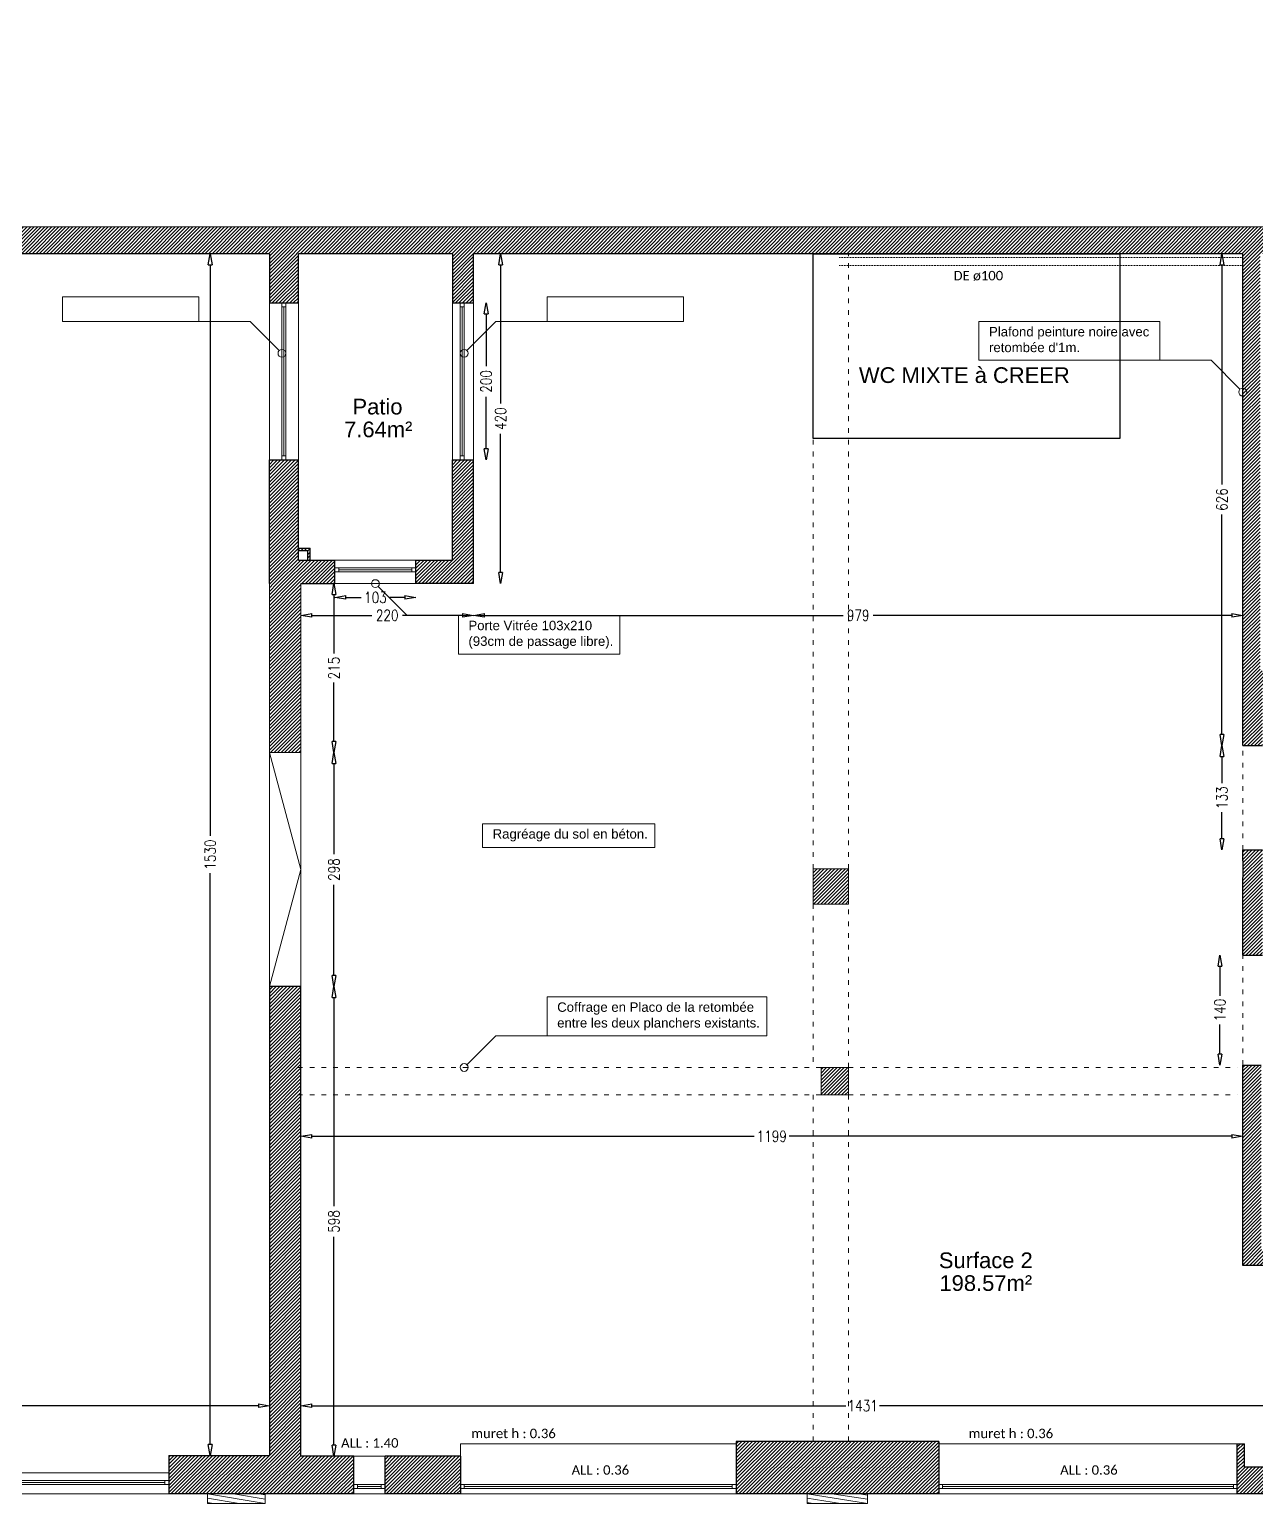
# Model space of a CAD drawing. Header units: millimetres. Extents: x -14819 to 43195, y -10328 to 20814.
# Drawn here: x 7141 to 8702, y 582 to 2459 of the extents above; entities that cross this region are included whole.
import ezdxf
from ezdxf.enums import TextEntityAlignment as Align

# ---------------------------------------------------------------- set-up
doc = ezdxf.new("R2010")
doc.units = ezdxf.units.MM
doc.header["$PDMODE"] = 3
for name, pattern in [('ACAD_ISO03W100', [30, 12, -18]), ('Chemin', [0.5, 0.3, -0.2]), ('Cotation', [0.2, 0.1, -0.1])]:
    doc.linetypes.add(name, pattern=pattern)
for name, color, linetype, lineweight in [('00 - Mise en Sécurité', 30, 'Continuous', 13), ('04 - Vu', 34, 'Continuous', 18), ('05 - Menuiserie', 150, 'Continuous', 5), ('41 - Côtes Intérieures', 71, 'Continuous', 9), ('59 - TxT', 120, 'Continuous', 0), ('_Texte', 7, 'Continuous', 15), ('MA_assainissement', 30, 'Continuous', 13), ('Menuiserie_cps', 7, 'Continuous', 15), ('Mur_coupe', 7, 'Continuous', 25), ('Mur_projeté', 8, 'ACAD_ISO03W100', 18), ('Mur_vu', 8, 'Continuous', 18)]:
    doc.layers.add(name, color=color, linetype=linetype, lineweight=lineweight)
doc.layers.add('10 - Hachures', color=7, linetype='Continuous', lineweight=18, true_color=0x646464)
doc.layers.add('_mur_fantome', color=2, linetype='Continuous', lineweight=0, plot=False)
doc.styles.add('CR_Cot', font='simplex.shx', dxfattribs={"width": 0.8})
doc.styles.add('Legend', font='calibri.ttf')
doc.styles.get("Standard").update_dxf_attribs({"font": 'arial.ttf'})
doc.dimstyles.get("Standard").update_dxf_attribs({"dimtxt": 14, "dimasz": 14, "dimexe": 0.18, "dimexo": 0.0625, "dimgap": 5, "dimtad": 0, "dimtoh": 1, "dimdec": 0, "dimzin": 0, "dimdsep": 46, "dimtxsty": 'CR_Cot', "dimblk": 'CLOSEDBLANK', "dimcen": 0, "dimse1": 1, "dimse2": 1, "dimadec": 0, "dimazin": 0, "dimtfac": 1, "dimtdec": 0, "dimtofl": 0, "dimtmove": 0, "dimatfit": 3, "dimfxl": 1, "dimtolj": 1, "dimtzin": 0, "dimarcsym": 0})

# ---------------------------------------------------------------- blocks, each defined once
blk = doc.blocks.new('Fenetre_351')
blk.add_lwpolyline([(0.05, 0.05), (0.05, 0), (0, 0), (0, 0.05), (3.51, 0.05), (3.51, 0), (3.46, 0), (3.46, 0.05), (3.46, 0.025), (0.05, 0.025), (0.05, 0), (3.46, 0)])
blk = doc.blocks.new('Fenetre_40')
blk.add_lwpolyline([(0.05, 0.05), (0.05, 0), (0, 0), (0, 0.05), (0.4, 0.05), (0.4, 0), (0.35, 0), (0.35, 0.05), (0.35, 0.025), (0.05, 0.025), (0.05, 0), (0.35, 0)])
blk = doc.blocks.new('_ClosedBlank')
at = {"color": 0, "linetype": 'ByBlock', "lineweight": -2}
for p, q in [((-1, 0.17), (0, 0)), ((-1, 0.17), (-1, -0.17)), ((0, 0), (-1, -0.17))]:
    blk.add_line(p, q, dxfattribs=at)
blk = doc.blocks.new('*D579')
at = {"layer": '41 - Côtes Intérieures', "color": 0, "lineweight": -2, "transparency": 16777216}
for p, q in [((8658.9, 1533.5), (8658.9, 1499.4)), ((8658.9, 1428.5), (8658.9, 1462.7))]:
    blk.add_line(p, q, dxfattribs=at)
at = {"layer": 'Defpoints', "color": 0, "transparency": 16777216}
for p in [(8658.9, 1547.5), (8697.9, 1547.5), (8697.9, 1414.5)]:
    blk.add_point(p, dxfattribs=at)
at = {"layer": '41 - Côtes Intérieures', "color": 0, "lineweight": -2, "transparency": 16777216, "xscale": 14, "yscale": 14, "zscale": 14}
for p, rotation in [((8658.9, 1547.5), 90), ((8658.9, 1414.5), 270)]:
    blk.add_blockref('_ClosedBlank', p, dxfattribs=dict(at, rotation=rotation))
at = {"layer": '41 - Côtes Intérieures', "color": 0, "transparency": 16777216, "insert": (8658.9, 1481), "char_height": 14, "attachment_point": 5, "rotation": 90, "style": 'CR_Cot'}
blk.add_mtext('\\A1;133', dxfattribs=at)
blk = doc.blocks.new('*D578')
at = {"layer": '41 - Côtes Intérieures', "color": 0, "lineweight": -2, "transparency": 16777216}
for p, q in [((8656.4, 1266.5), (8656.4, 1228.9)), ((8656.4, 1154.6), (8656.4, 1192.2))]:
    blk.add_line(p, q, dxfattribs=at)
at = {"layer": 'Defpoints', "color": 0, "transparency": 16777216}
for p in [(8656.4, 1280.5), (8685.4, 1280.5), (8685.4, 1140.6, 27069.8)]:
    blk.add_point(p, dxfattribs=at)
at = {"layer": '41 - Côtes Intérieures', "color": 0, "lineweight": -2, "transparency": 16777216, "xscale": 14, "yscale": 14, "zscale": 14}
for p, rotation in [((8656.4, 1280.5), 90), ((8656.4, 1140.6), 270)]:
    blk.add_blockref('_ClosedBlank', p, dxfattribs=dict(at, rotation=rotation))
at = {"layer": '41 - Côtes Intérieures', "color": 0, "transparency": 16777216, "insert": (8656.4, 1210.6), "char_height": 14, "attachment_point": 5, "rotation": 90, "style": 'CR_Cot'}
blk.add_mtext('\\A1;140', dxfattribs=at)
blk = doc.blocks.new('Hv8')
for p, q in [((-0.5, 0.398), (-0.398, 0.5)), ((-0.5, -0.051), (0.051, 0.5)), ((-0.5, -0.5), (0.5, 0.5)), ((-0.051, -0.5), (0.5, 0.051)), ((0.398, -0.5), (0.5, -0.398))]:
    blk.add_line(p, q)
blk.add_lwpolyline([(-0.5, -0.5), (0.5, -0.5), (0.5, 0.5), (-0.5, 0.5)], close=True)
blk = doc.blocks.new('*D737')
at = {"layer": '41 - Côtes Intérieures', "color": 0, "lineweight": -2, "transparency": 16777216}
for p, q in [((7500.1, 1713.1), (7576.7, 1713.1)), ((7692.1, 1713.1), (7615.5, 1713.1))]:
    blk.add_line(p, q, dxfattribs=at)
at = {"layer": 'Defpoints', "color": 0, "transparency": 16777216}
for p in [(7486.1, 1754.7), (7706.1, 1754.7), (7706.1, 1713.1)]:
    blk.add_point(p, dxfattribs=at)
at = {"layer": '41 - Côtes Intérieures', "color": 0, "lineweight": -2, "transparency": 16777216, "xscale": 14, "yscale": 14, "zscale": 14, "rotation": 180}
blk.add_blockref('_ClosedBlank', (7486.1, 1713.1), dxfattribs=at)
at = {"layer": '41 - Côtes Intérieures', "color": 0, "lineweight": -2, "transparency": 16777216, "xscale": 14, "yscale": 14, "zscale": 14}
blk.add_blockref('_ClosedBlank', (7706.1, 1713.1), dxfattribs=at)
at = {"layer": '41 - Côtes Intérieures', "color": 0, "transparency": 16777216, "insert": (7596.1, 1713.1), "char_height": 14, "attachment_point": 5, "style": 'CR_Cot'}
blk.add_mtext('\\A1;220', dxfattribs=at)
blk = doc.blocks.new('*D738')
at = {"layer": '41 - Côtes Intérieures', "color": 0, "lineweight": -2, "transparency": 16777216}
for p, q in [((7740.5, 2159.5), (7740.5, 1982.9)), ((7740.5, 1767.5), (7740.5, 1944.1))]:
    blk.add_line(p, q, dxfattribs=at)
at = {"layer": 'Defpoints', "color": 0, "transparency": 16777216}
for p in [(7706.1, 2173.5), (7740.5, 2173.5), (7685.4, 1753.5)]:
    blk.add_point(p, dxfattribs=at)
at = {"layer": '41 - Côtes Intérieures', "color": 0, "lineweight": -2, "transparency": 16777216, "xscale": 14, "yscale": 14, "zscale": 14}
for p, rotation in [((7740.5, 2173.5), 90), ((7740.5, 1753.5), 270)]:
    blk.add_blockref('_ClosedBlank', p, dxfattribs=dict(at, rotation=rotation))
at = {"layer": '41 - Côtes Intérieures', "color": 0, "transparency": 16777216, "insert": (7740.5, 1963.5), "char_height": 14, "attachment_point": 5, "rotation": 90, "style": 'CR_Cot'}
blk.add_mtext('\\A1;420', dxfattribs=at)
blk = doc.blocks.new('*D739')
at = {"layer": '41 - Côtes Intérieures', "color": 0, "lineweight": -2, "transparency": 16777216}
for p, q in [((7720.1, 1713.1), (8176.6, 1713.1)), ((8671.4, 1713.1), (8214.9, 1713.1))]:
    blk.add_line(p, q, dxfattribs=at)
at = {"layer": 'Defpoints', "color": 0, "transparency": 16777216}
for p in [(7706.1, 1911.2), (8685.4, 1912.2, 27069.8), (8685.4, 1713.1)]:
    blk.add_point(p, dxfattribs=at)
at = {"layer": '41 - Côtes Intérieures', "color": 0, "lineweight": -2, "transparency": 16777216, "xscale": 14, "yscale": 14, "zscale": 14, "rotation": 180}
blk.add_blockref('_ClosedBlank', (7706.1, 1713.1), dxfattribs=at)
at = {"layer": '41 - Côtes Intérieures', "color": 0, "lineweight": -2, "transparency": 16777216, "xscale": 14, "yscale": 14, "zscale": 14}
blk.add_blockref('_ClosedBlank', (8685.4, 1713.1), dxfattribs=at)
at = {"layer": '41 - Côtes Intérieures', "color": 0, "transparency": 16777216, "insert": (8195.8, 1713.1), "char_height": 14, "attachment_point": 5, "style": 'CR_Cot'}
blk.add_mtext('\\A1;979', dxfattribs=at)
blk = doc.blocks.new('*D740')
at = {"layer": '41 - Côtes Intérieures', "color": 0, "lineweight": -2, "transparency": 16777216}
for p, q in [((8658.9, 2159.5), (8658.9, 1879.7)), ((8658.9, 1561.5), (8658.9, 1841.4))]:
    blk.add_line(p, q, dxfattribs=at)
at = {"layer": 'Defpoints', "color": 0, "transparency": 16777216}
for p in [(8685.4, 2173.5, 27069.8), (8658.9, 1547.5), (8685.4, 1547.5)]:
    blk.add_point(p, dxfattribs=at)
at = {"layer": '41 - Côtes Intérieures', "color": 0, "lineweight": -2, "transparency": 16777216, "xscale": 14, "yscale": 14, "zscale": 14}
for p, rotation in [((8658.9, 2173.5), 90), ((8658.9, 1547.5), 270)]:
    blk.add_blockref('_ClosedBlank', p, dxfattribs=dict(at, rotation=rotation))
at = {"layer": '41 - Côtes Intérieures', "color": 0, "transparency": 16777216, "insert": (8658.9, 1860.5), "char_height": 14, "attachment_point": 5, "rotation": 90, "style": 'CR_Cot'}
blk.add_mtext('\\A1;626', dxfattribs=at)
blk = doc.blocks.new('*D741')
at = {"layer": '41 - Côtes Intérieures', "color": 0, "lineweight": -2, "transparency": 16777216}
for p, q in [((7500.1, 1049.9), (8063.4, 1049.9)), ((8671.4, 1049.9), (8108.1, 1049.9))]:
    blk.add_line(p, q, dxfattribs=at)
at = {"layer": 'Defpoints', "color": 0, "transparency": 16777216}
for p in [(7486.1, 1102.5), (8685.4, 1102.5, 27069.8), (7486.1, 1049.9)]:
    blk.add_point(p, dxfattribs=at)
at = {"layer": '41 - Côtes Intérieures', "color": 0, "lineweight": -2, "transparency": 16777216, "xscale": 14, "yscale": 14, "zscale": 14, "rotation": 180}
blk.add_blockref('_ClosedBlank', (7486.1, 1049.9), dxfattribs=at)
at = {"layer": '41 - Côtes Intérieures', "color": 0, "lineweight": -2, "transparency": 16777216, "xscale": 14, "yscale": 14, "zscale": 14}
blk.add_blockref('_ClosedBlank', (8685.4, 1049.9), dxfattribs=at)
at = {"layer": '41 - Côtes Intérieures', "color": 0, "transparency": 16777216, "insert": (8085.8, 1049.9), "char_height": 14, "attachment_point": 5, "style": 'CR_Cot'}
blk.add_mtext('\\A1;1199', dxfattribs=at)
blk = doc.blocks.new('*D742')
at = {"layer": '41 - Côtes Intérieures', "color": 0, "lineweight": -2, "transparency": 16777216}
for p, q in [((7500.1, 706.8), (8180.2, 706.8)), ((8902.9, 706.8), (8222.8, 706.8))]:
    blk.add_line(p, q, dxfattribs=at)
at = {"layer": 'Defpoints', "color": 0, "transparency": 16777216}
for p in [(8916.9, 706.8), (7486.1, 642.5), (8916.9, 642.5)]:
    blk.add_point(p, dxfattribs=at)
at = {"layer": '41 - Côtes Intérieures', "color": 0, "lineweight": -2, "transparency": 16777216, "xscale": 14, "yscale": 14, "zscale": 14, "rotation": 180}
blk.add_blockref('_ClosedBlank', (7486.1, 706.8), dxfattribs=at)
at = {"layer": '41 - Côtes Intérieures', "color": 0, "lineweight": -2, "transparency": 16777216, "xscale": 14, "yscale": 14, "zscale": 14}
blk.add_blockref('_ClosedBlank', (8916.9, 706.8), dxfattribs=at)
at = {"layer": '41 - Côtes Intérieures', "color": 0, "transparency": 16777216, "insert": (8201.5, 706.8), "char_height": 14, "attachment_point": 5, "style": 'CR_Cot'}
blk.add_mtext('\\A1;1431', dxfattribs=at)
blk = doc.blocks.new('*D743')
at = {"layer": '41 - Côtes Intérieures', "color": 0, "lineweight": -2, "transparency": 16777216}
for p, q in [((7370.7, 2159.5), (7370.7, 1432.2)), ((7370.7, 657.5), (7370.7, 1384.9))]:
    blk.add_line(p, q, dxfattribs=at)
at = {"layer": 'Defpoints', "color": 0, "transparency": 16777216}
for p in [(7370.7, 2173.5), (7446.1, 2173.5), (7446.1, 643.5)]:
    blk.add_point(p, dxfattribs=at)
at = {"layer": '41 - Côtes Intérieures', "color": 0, "lineweight": -2, "transparency": 16777216, "xscale": 14, "yscale": 14, "zscale": 14}
for p, rotation in [((7370.7, 2173.5), 90), ((7370.7, 643.5), 270)]:
    blk.add_blockref('_ClosedBlank', p, dxfattribs=dict(at, rotation=rotation))
at = {"layer": '41 - Côtes Intérieures', "color": 0, "transparency": 16777216, "insert": (7370.7, 1408.5), "char_height": 14, "attachment_point": 5, "rotation": 90, "style": 'CR_Cot'}
blk.add_mtext('\\A1;1530', dxfattribs=at)
blk = doc.blocks.new('*D871')
at = {"layer": '41 - Côtes Intérieures', "color": 0, "lineweight": -2, "transparency": 16777216}
for p, q in [((6669.1, 706.8), (7033.6, 706.8)), ((7432.1, 706.8), (7067.6, 706.8))]:
    blk.add_line(p, q, dxfattribs=at)
at = {"layer": 'Defpoints', "color": 0, "transparency": 16777216}
for p in [(7446.1, 706.8), (6655.1, 638.5), (7446.1, 643.5)]:
    blk.add_point(p, dxfattribs=at)
at = {"layer": '41 - Côtes Intérieures', "color": 0, "lineweight": -2, "transparency": 16777216, "xscale": 14, "yscale": 14, "zscale": 14, "rotation": 180}
blk.add_blockref('_ClosedBlank', (6655.1, 706.8), dxfattribs=at)
at = {"layer": '41 - Côtes Intérieures', "color": 0, "lineweight": -2, "transparency": 16777216, "xscale": 14, "yscale": 14, "zscale": 14}
blk.add_blockref('_ClosedBlank', (7446.1, 706.8), dxfattribs=at)
at = {"layer": '41 - Côtes Intérieures', "color": 0, "transparency": 16777216, "insert": (7050.6, 706.8), "char_height": 14, "attachment_point": 5, "style": 'CR_Cot'}
blk.add_mtext('\\A1;791', dxfattribs=at)
blk = doc.blocks.new('*D882')
at = {"layer": '41 - Côtes Intérieures', "color": 0, "lineweight": -2, "transparency": 16777216}
for p, q in [((7528.3, 1524.5), (7528.3, 1408.9)), ((7528.3, 1254.5), (7528.3, 1370.1))]:
    blk.add_line(p, q, dxfattribs=at)
at = {"layer": 'Defpoints', "color": 0, "transparency": 16777216}
for p in [(7486.1, 1538.5), (7528.3, 1538.5), (7486.1, 1240.5)]:
    blk.add_point(p, dxfattribs=at)
at = {"layer": '41 - Côtes Intérieures', "color": 0, "lineweight": -2, "transparency": 16777216, "xscale": 14, "yscale": 14, "zscale": 14}
for p, rotation in [((7528.3, 1538.5), 90), ((7528.3, 1240.5), 270)]:
    blk.add_blockref('_ClosedBlank', p, dxfattribs=dict(at, rotation=rotation))
at = {"layer": '41 - Côtes Intérieures', "color": 0, "transparency": 16777216, "insert": (7528.3, 1389.5), "char_height": 14, "attachment_point": 5, "rotation": 90, "style": 'CR_Cot'}
blk.add_mtext('\\A1;298', dxfattribs=at)
blk = doc.blocks.new('*D883')
at = {"layer": '41 - Côtes Intérieures', "color": 0, "lineweight": -2, "transparency": 16777216}
for p, q in [((7543.6, 1735.9), (7562.8, 1735.9)), ((7618.6, 1735.9), (7599.4, 1735.9))]:
    blk.add_line(p, q, dxfattribs=at)
at = {"layer": 'Defpoints', "color": 0, "transparency": 16777216}
for p in [(7529.6, 1753.5), (7632.6, 1753.5), (7632.6, 1735.9)]:
    blk.add_point(p, dxfattribs=at)
at = {"layer": '41 - Côtes Intérieures', "color": 0, "lineweight": -2, "transparency": 16777216, "xscale": 14, "yscale": 14, "zscale": 14, "rotation": 180}
blk.add_blockref('_ClosedBlank', (7529.6, 1735.9), dxfattribs=at)
at = {"layer": '41 - Côtes Intérieures', "color": 0, "lineweight": -2, "transparency": 16777216, "xscale": 14, "yscale": 14, "zscale": 14}
blk.add_blockref('_ClosedBlank', (7632.6, 1735.9), dxfattribs=at)
at = {"layer": '41 - Côtes Intérieures', "color": 0, "transparency": 16777216, "insert": (7581.1, 1735.9), "char_height": 14, "attachment_point": 5, "style": 'CR_Cot'}
blk.add_mtext('\\A1;103', dxfattribs=at)
blk = doc.blocks.new('*D884')
at = {"layer": '41 - Côtes Intérieures', "color": 0, "lineweight": -2, "transparency": 16777216}
for p, q in [((7722.1, 2096.8), (7722.1, 2030.3)), ((7722.1, 1925), (7722.1, 1991.5))]:
    blk.add_line(p, q, dxfattribs=at)
at = {"layer": 'Defpoints', "color": 0, "transparency": 16777216}
for p in [(7706.1, 2110.8), (7722.1, 2110.8), (7706.1, 1911)]:
    blk.add_point(p, dxfattribs=at)
at = {"layer": '41 - Côtes Intérieures', "color": 0, "lineweight": -2, "transparency": 16777216, "xscale": 14, "yscale": 14, "zscale": 14}
for p, rotation in [((7722.1, 2110.8), 90), ((7722.1, 1911), 270)]:
    blk.add_blockref('_ClosedBlank', p, dxfattribs=dict(at, rotation=rotation))
at = {"layer": '41 - Côtes Intérieures', "color": 0, "transparency": 16777216, "insert": (7722.1, 2010.9), "char_height": 14, "attachment_point": 5, "rotation": 90, "style": 'CR_Cot'}
blk.add_mtext('\\A1;200', dxfattribs=at)
blk = doc.blocks.new('*D887')
at = {"layer": '41 - Côtes Intérieures', "color": 0, "lineweight": -2, "transparency": 16777216}
for p, q in [((7528.3, 1739.5), (7528.3, 1664.4)), ((7528.3, 1552.5), (7528.3, 1627.7))]:
    blk.add_line(p, q, dxfattribs=at)
at = {"layer": 'Defpoints', "color": 0, "transparency": 16777216}
for p in [(7486.1, 1753.5), (7528.3, 1753.5), (7486.1, 1538.5)]:
    blk.add_point(p, dxfattribs=at)
at = {"layer": '41 - Côtes Intérieures', "color": 0, "lineweight": -2, "transparency": 16777216, "xscale": 14, "yscale": 14, "zscale": 14}
for p, rotation in [((7528.3, 1753.5), 90), ((7528.3, 1538.5), 270)]:
    blk.add_blockref('_ClosedBlank', p, dxfattribs=dict(at, rotation=rotation))
at = {"layer": '41 - Côtes Intérieures', "color": 0, "transparency": 16777216, "insert": (7528.3, 1646), "char_height": 14, "attachment_point": 5, "rotation": 90, "style": 'CR_Cot'}
blk.add_mtext('\\A1;215', dxfattribs=at)
blk = doc.blocks.new('*D888')
at = {"layer": '41 - Côtes Intérieures', "color": 0, "lineweight": -2, "transparency": 16777216}
for p, q in [((7528.3, 1226.5), (7528.3, 960.9)), ((7528.3, 656.5), (7528.3, 922.1))]:
    blk.add_line(p, q, dxfattribs=at)
at = {"layer": 'Defpoints', "color": 0, "transparency": 16777216}
for p in [(7486.1, 1240.5), (7528.3, 1240.5), (7486.1, 642.5)]:
    blk.add_point(p, dxfattribs=at)
at = {"layer": '41 - Côtes Intérieures', "color": 0, "lineweight": -2, "transparency": 16777216, "xscale": 14, "yscale": 14, "zscale": 14}
for p, rotation in [((7528.3, 1240.5), 90), ((7528.3, 642.5), 270)]:
    blk.add_blockref('_ClosedBlank', p, dxfattribs=dict(at, rotation=rotation))
at = {"layer": '41 - Côtes Intérieures', "color": 0, "transparency": 16777216, "insert": (7528.3, 941.5), "char_height": 14, "attachment_point": 5, "rotation": 90, "style": 'CR_Cot'}
blk.add_mtext('\\A1;598', dxfattribs=at)

msp = doc.modelspace()

# ---------------------------------------------------------------- hatches: boundary and pattern name
at = {"layer": '10 - Hachures', "lineweight": 18}
h = msp.add_hatch(dxfattribs=at)
h.set_pattern_fill('ANSI31', color=256)
h.paths.add_polyline_path([(6536.46, 2458.98), (6556.52, 1975.52), (6590.48, 1977.02), (6581.81, 2173.52), (7446.09, 2173.52), (7446.09, 2110.77), (7483.09, 2110.77), (7483.09, 2173.52), (7679.09, 2173.52), (7679.09, 2110.77), (7706.09, 2110.77), (7706.09, 2173.52), (8685.44, 2173.52), (8685.44, 1547.52), (8710.44, 1547.52), (8710.44, 1622.52), (8735.46, 1622.52), (8735.46, 1642.52), (8707.44, 1642.52), (8707.44, 2173.52), (8903.46, 2173.52), (8903.46, 2162.52), (8953.46, 2162.52), (8953.46, 2173.52), (9230.44, 2173.52), (9230.44, 1642.52), (8828.46, 1642.52), (8828.46, 1622.52), (9230.44, 1622.52), (9230.44, 1095.63), (9250.44, 1095.58), (9250.44, 1144.58), (9554.46, 1144.58), (9554.46, 714.58), (9665.46, 714.58), (9665.46, 628.48), (9543.96, 628.48), (9543.99, 594.66), (10129.83, 594.66), (10129.83, 628.48), (9685.46, 628.48), (9685.46, 734.58), (9574.46, 734.58), (9574.46, 1164.58), (9250.44, 1164.58), (9250.44, 2207.52), (6580.31, 2207.52), (6570.47, 2458.98)])
h = msp.add_hatch(dxfattribs=at)
h.set_pattern_fill('ANSI31', color=256)
h.paths.add_polyline_path([(7446.09, 1753.52), (7483.09, 1753.52), (7529.59, 1753.52), (7529.59, 1783.52), (7483.09, 1783.52), (7483.09, 1911.05), (7446.09, 1911.05), (7446.09, 1767.52)])
h.paths.add_polyline_path([(7679.09, 1753.52), (7706.09, 1753.52), (7706.09, 1911.05), (7679.09, 1911.05), (7679.09, 1783.52), (7632.59, 1783.52), (7632.59, 1753.52)])
h = msp.add_hatch(dxfattribs=at)
h.set_pattern_fill('ANSI31', color=256)
h.set_pattern_definition([(45, (0, 7), (-2.245064, 2.245064), [])])
h.paths.add_polyline_path([(7498.09, 1798.52), (7483.09, 1798.52), (7483.09, 1795.52), (7495.09, 1795.52), (7495.09, 1783.52), (7498.09, 1783.52)], flags=17)
h = msp.add_hatch(dxfattribs=at)
h.set_pattern_fill('ANSI31', color=256)
h.paths.add_polyline_path([(7486.09, 1753.52), (7446.09, 1753.52), (7446.09, 1538.52), (7486.09, 1538.52)])
at = {"layer": '10 - Hachures'}
h = msp.add_hatch(dxfattribs=at)
h.set_pattern_fill('ANSI31', color=256)
h.paths.add_polyline_path([(8710.44, 1414.52), (8685.44, 1414.52), (8685.44, 1400.52), (8685.44, 1379.52), (8685.44, 1280.5), (8710.44, 1280.5)])
at = {"layer": '10 - Hachures', "lineweight": 18}
h = msp.add_hatch(dxfattribs=at)
h.set_pattern_fill('ANSI31', color=256)
h.paths.add_polyline_path([(8183.44, 1137.52), (8148.44, 1137.52), (8148.44, 1102.52), (8183.44, 1102.52)])
h.paths.add_polyline_path([(8183.44, 1390.52), (8138.44, 1390.52), (8138.44, 1345.52), (8183.44, 1345.52)])
h = msp.add_hatch(dxfattribs=at)
h.set_pattern_fill('ANSI31', color=256)
h.paths.add_polyline_path([(7486.09, 1240.52), (7446.09, 1240.52), (7446.09, 1034.49), (7486.09, 1034.49)])
at = {"layer": '10 - Hachures'}
h = msp.add_hatch(dxfattribs=at)
h.set_pattern_fill('ANSI31', color=256)
h.paths.add_polyline_path([(8708.95, 1140.62), (8685.44, 1140.62), (8685.44, 885.52), (8916.95, 885.52), (8916.95, 905.62), (8708.95, 905.62)])
h.paths.add_polyline_path([(8931.59, 905.62), (8916.95, 905.62), (8916.95, 885.52), (8916.95, 732.62), (8931.59, 732.62)])
at = {"layer": '10 - Hachures', "lineweight": 18}
h = msp.add_hatch(dxfattribs=at)
h.set_pattern_fill('ANSI31', color=256)
h.paths.add_polyline_path([(7486.09, 1034.49), (7446.09, 1034.49), (7446.09, 643.52), (7318.09, 643.52), (7318.09, 594.52), (7360.99, 594.52), (7487.77, 594.52), (7553.44, 594.52), (7553.44, 642.52), (7486.09, 642.52)])
h = msp.add_hatch(dxfattribs=at)
h.set_pattern_fill('ANSI31', color=256)
h.paths.add_polyline_path([(9063.8, 594.52), (9063.8, 628.52), (9050.47, 628.52), (9050.67, 732.48), (9035.67, 732.48), (9035.67, 628.52), (8931.47, 628.52), (8931.47, 732.62), (8916.95, 732.62), (8916.95, 628.52), (8687.46, 628.52), (8687.46, 658.52), (8678.44, 658.52), (8678.44, 594.52)])
h = msp.add_hatch(dxfattribs=at)
h.set_pattern_fill('ANSI31', color=256)
h.paths.add_polyline_path([(8298.27, 594.52), (8298.27, 661.52), (8185.44, 661.52), (8040.28, 661.52), (8040.28, 594.52)])
h = msp.add_hatch(dxfattribs=at)
h.set_pattern_fill('ANSI31', color=256)
h.paths.add_polyline_path([(7689.23, 642.52), (7593.44, 642.52), (7593.44, 594.52), (7689.23, 594.52)])

# ---------------------------------------------------------------- linework, layer by layer
at = {"layer": '00 - Mise en Sécurité'}
for points in [[(7356.41, 2118.81), (7182.63, 2118.81), (7182.63, 2087.12), (7356.41, 2087.12)], [(7892.27, 1713.12), (7686.77, 1713.12), (7686.77, 1663.79), (7892.27, 1663.79)]]:
    msp.add_lwpolyline(points, close=True, dxfattribs=at)
for points, elevation in [([(7973.54, 2118.81), (7799.77, 2118.81), (7799.77, 2087.12), (7973.54, 2087.12)], 195), ([(8579.76, 2087.12), (8349.6, 2087.12), (8349.6, 2037.78), (8579.76, 2037.78)], 195), ([(7936.72, 1447.75), (7717.57, 1447.75), (7717.57, 1417.47), (7936.72, 1417.47)], 16.7), ([(8079.61, 1227.25), (7799.77, 1227.25), (7799.77, 1177.91), (8079.61, 1177.91)], 195)]:
    msp.add_lwpolyline(points, close=True, dxfattribs=dict(at, elevation=elevation))
at = {"layer": '00 - Mise en Sécurité', "linetype": 'Continuous'}
for points in [[(7356.41, 2087.12), (7421.69, 2087.12)], [(7421.69, 2087.12), (7458.55, 2050.26)], [(7621.48, 1713.12), (7584.62, 1749.98)], [(7686.77, 1713.12), (7621.48, 1713.12)]]:
    msp.add_lwpolyline(points, dxfattribs=at)
at = {"layer": '00 - Mise en Sécurité', "linetype": 'Continuous', "elevation": 195}
for points in [[(7734.48, 2087.12), (7697.62, 2050.26)], [(7799.77, 2087.12), (7734.48, 2087.12)], [(8579.76, 2037.78), (8645.05, 2037.78)], [(8645.05, 2037.78), (8681.91, 2000.92)], [(7734.48, 1177.91), (7697.62, 1141.05)], [(7799.77, 1177.91), (7734.48, 1177.91)]]:
    msp.add_lwpolyline(points, dxfattribs=at)
at = {"layer": '00 - Mise en Sécurité', "linetype": 'Continuous'}
for centre in [(7462.09, 2046.72), (7694.09, 2046.72, 195), (8685.44, 1997.39, 195), (7581.09, 1753.52), (7694.09, 1137.52, 195)]:
    msp.add_circle(centre, 5, dxfattribs=at)
at = {"layer": '04 - Vu'}
msp.add_lwpolyline([(7446.09, 1538.52), (7486.09, 1538.52), (7486.09, 1240.52), (7446.09, 1240.52)], close=True, dxfattribs=at)
msp.add_lwpolyline([(7446.09, 1240.52), (7486.09, 1389.52), (7446.09, 1538.52)], dxfattribs=at)
at = {"layer": '05 - Menuiserie'}
for points in [[(7462.09, 1916.05), (7467.09, 1916.05), (7467.09, 1911.05), (7462.09, 1911.05), (7462.09, 2110.77), (7467.09, 2110.77), (7467.09, 2105.77), (7462.09, 2105.77), (7464.59, 2105.77), (7464.59, 1916.05), (7467.09, 1916.05), (7467.09, 2105.77)], [(7534.59, 1773.52), (7534.59, 1768.52), (7529.59, 1768.52), (7529.59, 1773.52), (7632.59, 1773.52), (7632.59, 1768.52), (7627.59, 1768.52), (7627.59, 1773.52), (7627.59, 1771.02), (7534.59, 1771.02), (7534.59, 1768.52), (7627.59, 1768.52)], [(7053.09, 611.52), (7053.09, 606.52), (7048.09, 606.52), (7048.09, 611.52), (7318.09, 611.52), (7318.09, 606.52), (7313.09, 606.52), (7313.09, 611.52), (7313.09, 609.02), (7053.09, 609.02), (7053.09, 606.52), (7313.09, 606.52)], [(8303.27, 606.52), (8303.27, 601.52), (8298.27, 601.52), (8298.27, 606.52), (8678.44, 606.52), (8678.44, 601.52), (8673.44, 601.52), (8673.44, 606.52), (8673.44, 604.02), (8303.27, 604.02), (8303.27, 601.52), (8673.44, 601.52)]]:
    msp.add_lwpolyline(points, dxfattribs=at)
at = {"layer": '05 - Menuiserie', "elevation": 195}
msp.add_lwpolyline([(7689.09, 1916.05), (7694.09, 1916.05), (7694.09, 1911.05), (7689.09, 1911.05), (7689.09, 2110.77), (7694.09, 2110.77), (7694.09, 2105.77), (7689.09, 2105.77), (7691.59, 2105.77), (7691.59, 1916.05), (7694.09, 1916.05), (7694.09, 2105.77)], dxfattribs=at)
at = {"layer": '_mur_fantome', "flags": 128}
msp.add_lwpolyline([(9250.44, 2207.52), (6580.31, 2207.52)], dxfattribs=at)
at = {"layer": 'MA_assainissement', "linetype": 'Cotation'}
for p, q in [((8685.44, 2168.52), (8171.44, 2168.52)), ((8685.44, 2158.53, -5.93), (8171.44, 2158.55, -16.73))]:
    msp.add_line(p, q, dxfattribs=at)
at = {"layer": 'Mur_coupe', "flags": 128}
for points in [[(7446.09, 2173.52), (6952.44, 2173.52)], [(7679.09, 2173.52), (7483.09, 2173.52)], [(8685.44, 2173.52), (7706.09, 2173.52)], [(7446.09, 1911.05), (7483.09, 1911.05)], [(7446.09, 1753.52), (7446.09, 1911.05)], [(7483.09, 1783.52), (7483.09, 1911.05)], [(7679.09, 1911.05), (7706.09, 1911.05)], [(7679.09, 1783.52), (7679.09, 1911.05)], [(7706.09, 1753.52), (7706.09, 1911.05)], [(7495.09, 1783.52), (7495.09, 1795.52)], [(7498.09, 1783.52), (7498.09, 1798.52)], [(7529.59, 1753.52), (7529.59, 1783.52)], [(7632.59, 1753.52), (7632.59, 1783.52)], [(7706.09, 1753.52), (7632.59, 1753.52), (7632.59, 1753.52)], [(8685.44, 1547.52), (8710.44, 1547.52)], [(8685.44, 1414.52), (8710.44, 1414.52)], [(8685.44, 1400.52), (8685.44, 1414.52)], [(8685.44, 1379.52), (8685.44, 1379.52)], [(8685.44, 1280.5), (8710.44, 1280.5)], [(7486.09, 1034.49), (7486.09, 1240.52), (7446.09, 1240.52), (7446.09, 1034.49)], [(7446.09, 1034.49), (7446.09, 643.52)], [(7486.09, 642.52), (7486.09, 1034.49)], [(8185.44, 661.52), (8040.28, 661.52)], [(8298.27, 661.52), (8185.44, 661.52)], [(8678.44, 658.52), (8687.46, 658.52)], [(8678.44, 594.52), (8678.44, 658.52)], [(8687.46, 628.52), (8687.46, 658.52)], [(7318.09, 643.52), (7446.09, 643.52)], [(7553.44, 642.52), (7486.09, 642.52)], [(7553.44, 594.52), (7553.44, 642.52)], [(7689.23, 642.52), (7593.44, 642.52)], [(7593.44, 594.52), (7593.44, 642.52)], [(8916.95, 628.52), (8687.46, 628.52)], [(7553.44, 594.52), (7487.77, 594.52), (7360.99, 594.52), (7318.09, 594.52)], [(7689.23, 594.52), (7593.44, 594.52)], [(8298.27, 594.52), (8040.28, 594.52)], [(9063.8, 594.52), (8678.44, 594.52)]]:
    msp.add_lwpolyline(points, dxfattribs=at)
at = {"layer": 'Mur_coupe'}
for points in [[(7446.09, 2173.52), (7446.09, 2110.77), (7483.09, 2110.77), (7483.09, 2173.52), (7483.09, 2173.52)], [(7679.09, 2173.52), (7679.09, 2110.77), (7706.09, 2110.77), (7706.09, 2173.52), (7706.09, 2173.52)], [(8685.44, 1400.52), (8685.44, 1400.52), (8685.44, 1379.52)]]:
    msp.add_lwpolyline(points, dxfattribs=at)
msp.add_lwpolyline([(8138.44, 2173.52), (8528.99, 2173.52), (8528.99, 1938.06), (8138.44, 1938.06)], close=True, dxfattribs=at)
at = {"layer": 'Mur_coupe', "flags": 128}
for points, elevation in [([(8685.44, 1547.52), (8685.44, 2173.52)], 27069.8), ([(7483.09, 1798.52), (7498.09, 1798.52)], -195), ([(7483.09, 1795.52), (7495.09, 1795.52)], -195), ([(7483.09, 1783.52), (7529.59, 1783.52)], -195), ([(7632.59, 1783.52), (7679.09, 1783.52)], -195), ([(7486.09, 1753.52), (7529.59, 1753.52)], -195), ([(8685.44, 1280.5), (8685.44, 1379.52)], 27069.8), ([(8685.44, 1140.62), (8708.95, 1140.62)], 27069.8), ([(8916.95, 885.52), (8685.44, 885.52), (8685.44, 1140.62)], 27069.8), ([(8685.44, 1140.62), (8708.95, 1140.62)], 27069.8), ([(8040.28, 661.52), (8040.28, 594.52)], -195), ([(8298.27, 661.52), (8298.27, 594.52)], -195), ([(7318.09, 643.52), (7318.09, 594.52)], -195), ([(7689.23, 642.52), (7689.23, 594.52)], -195)]:
    msp.add_lwpolyline(points, dxfattribs=dict(at, elevation=elevation))
at = {"layer": 'Mur_coupe', "lineweight": 18}
for points in [[(7446.09, 1753.52), (7446.09, 1538.52), (7486.09, 1538.52), (7486.09, 1753.52)], [(8138.44, 1390.52), (8183.44, 1390.52), (8183.44, 1345.52), (8138.44, 1345.52), (8138.44, 1390.52)], [(8148.44, 1137.52), (8148.44, 1102.52), (8183.44, 1102.52), (8183.44, 1137.52), (8148.44, 1137.52)]]:
    msp.add_lwpolyline(points, dxfattribs=at)
at = {"layer": 'Mur_projeté', "ltscale": 0.5}
msp.add_line((8685.44, 1414.52, 27069.8), (8685.44, 1547.52, 27069.8), dxfattribs=at)
at = {"layer": 'Mur_projeté', "ltscale": 0.5, "flags": 128}
for points in [[(8138.44, 1390.52), (8138.44, 2173.52)], [(8183.44, 1390.52), (8183.44, 2173.52)], [(7446.09, 1240.52), (7446.09, 1538.52)], [(7486.09, 1240.52), (7486.09, 1538.52)], [(8138.44, 1345.52), (8138.44, 1137.52)], [(8183.44, 1137.52), (8183.44, 1345.52)], [(8148.44, 1137.52), (7481.44, 1137.52)], [(8183.44, 1137.52), (8678.44, 1137.52)], [(8148.44, 1102.52), (7481.44, 1102.52)], [(8138.44, 1102.52), (8138.44, 661.52)], [(8183.44, 1102.52), (8183.44, 661.52)], [(8183.44, 1102.52), (8678.44, 1102.49)]]:
    msp.add_lwpolyline(points, dxfattribs=at)
at = {"layer": 'Mur_projeté', "ltscale": 0.5, "elevation": 27069.8, "flags": 128}
msp.add_lwpolyline([(8685.44, 1140.62), (8685.44, 1280.5)], dxfattribs=at)
at = {"layer": 'Mur_vu'}
for p, q in [((7446.09, 2110.77), (7446.09, 1911.05)), ((7483.09, 1911.05), (7483.09, 2110.77, 195)), ((7679.09, 2110.77), (7679.09, 1911.05)), ((7706.09, 1911.05), (7706.09, 2110.77, 195)), ((7529.59, 1783.52), (7632.59, 1783.52)), ((7529.59, 1753.52), (7632.59, 1753.52)), ((7318.09, 621.52, -195), (7048.09, 621.52, -195)), ((7048.09, 594.52), (7318.09, 594.52))]:
    msp.add_line(p, q, dxfattribs=at)
at = {"layer": 'Mur_vu', "flags": 128}
for points in [[(8040.28, 658.52), (7689.23, 658.52)], [(7689.23, 658.52), (7689.23, 632.52)], [(8298.27, 658.52), (8678.44, 658.52)], [(7553.44, 642.52), (7593.44, 642.52)], [(7553.44, 594.52), (7593.44, 594.52)], [(8040.28, 594.52), (7689.23, 594.52)], [(8298.27, 594.52), (8678.44, 594.52)]]:
    msp.add_lwpolyline(points, dxfattribs=at)

# ---------------------------------------------------------------- block references
at = {"layer": '05 - Menuiserie', "xscale": 100, "yscale": 100, "zscale": 100}
for name, p in [('Fenetre_40', (7553.44, 601.52)), ('Fenetre_351', (7689.23, 601.52))]:
    msp.add_blockref(name, p, dxfattribs=at)
at = {"layer": '10 - Hachures', "lineweight": 18, "yscale": -12, "zscale": 100}
for p, xscale, rotation in [((7404, 588.52), 73.17646307171898, 180.0000000000001), ((8169.29, 588.45, -195), 77.04394693429671, 179.8915607971233)]:
    msp.add_blockref('Hv8', p, dxfattribs=dict(at, xscale=xscale, rotation=rotation))

# ---------------------------------------------------------------- texts
at = {"layer": '00 - Mise en Sécurité', "lineweight": 18, "char_height": 12, "attachment_point": 1}
for s, width, insert in [("Plafond peinture noire avec retombée d'1m.", 260.0807, (8362.37, 2080.22, 178.3)), ('Porte Vitrée 103x210 (93cm de passage libre).', 190.1178, (7699.54, 1706.23, -16.7)), ('Ragréage du sol en béton.', 260.0807, (7730.35, 1440.85)), ('Coffrage en Placo de la retombée entre les deux planchers existants.', 260.0807, (7812.54, 1220.35, 178.3))]:
    msp.add_mtext_dynamic_manual_height_columns(s, width=width, gutter_width=62.94, heights=[0], dxfattribs=dict(at, insert=insert))
at = {"layer": '59 - TxT', "linetype": 'Continuous'}
for s, p in [('WC MIXTE à CREER', (8330.94, 2008.95)), ('Patio', (7583.76, 1968.85)), ('7.64m²', (7584.68, 1939.85)), ('Surface 2', (8358.26, 882.02)), ('198.57m²', (8358.26, 853.02))]:
    msp.add_text(s, height=20, dxfattribs=at).set_placement(p, align=Align.CENTER)
at = {"layer": '_Texte', "linetype": 'Chemin', "ltscale": 0.1, "style": 'Legend'}
for p in [(7703.19, 665.6), (8336.46, 665.6)]:
    msp.add_text('muret h : 0.36', height=12, rotation=0, dxfattribs=at).set_placement(p)
at = {"layer": 'MA_assainissement', "style": 'Legend'}
msp.add_text('DE ø100', height=12, rotation=360, dxfattribs=at).set_placement((8317.19, 2139.63))
at = {"layer": 'Menuiserie_cps', "linetype": 'Chemin', "ltscale": 0.1, "style": 'Legend'}
for s, p in [('ALL : 1.40', (7537.39, 653.53)), ('ALL : 0.36', (7830.96, 619.08)), ('ALL : 0.36', (8453, 619.08))]:
    msp.add_text(s, height=12, dxfattribs=at).set_placement(p)

# ---------------------------------------------------------------- dimensions: what is measured, and where the dimension line sits
at = {"layer": '41 - Côtes Intérieures'}
for base, p1, p2, picture, middle in [((7370.74, 2173.52), (7446.09, 643.52), (7446.09, 2173.52), '*D743', (7370.74, 1408.52)), ((8658.85, 1547.52), (8697.94, 1414.52), (8697.94, 1547.52), '*D579', (8658.85, 1481.02))]:
    dim = msp.add_linear_dim(base=base, p1=p1, p2=p2, angle=90, dimstyle='Standard', dxfattribs=at)
    dim.commit()
    dim.dimension.update_dxf_attribs({"geometry": picture, "text_midpoint": middle, "dimtype": 160})
for base, p1, p2, picture, middle in [((7740.52, 2173.52), (7685.44, 1753.52), (7706.09, 2173.52), '*D738', (7740.52, 1963.52)), ((8658.85, 1547.52), (8685.44, 2173.52, 27069.8), (8685.44, 1547.52), '*D740', (8658.85, 1860.52)), ((7528.3, 1753.52), (7486.09, 1538.52), (7486.09, 1753.52), '*D887', (7528.3, 1646.02)), ((7528.3, 1538.52), (7486.09, 1240.52), (7486.09, 1538.52), '*D882', (7528.3, 1389.52)), ((8656.35, 1280.5), (8685.44, 1140.62, 27069.8), (8685.44, 1280.5), '*D578', (8656.35, 1210.56)), ((7528.3, 1240.52), (7486.09, 642.52), (7486.09, 1240.52), '*D888', (7528.3, 941.52))]:
    dim = msp.add_linear_dim(base=base, p1=p1, p2=p2, angle=90, dimstyle='Standard', dxfattribs=at)
    dim.commit()
    dim.dimension.update_dxf_attribs({"geometry": picture, "text_midpoint": middle})
for p1, p2, distance, picture, middle in [((7706.09, 1911.05), (7706.09, 2110.77), -16.03, '*D884', (7722.11, 2010.91)), ((7529.59, 1753.52), (7632.59, 1753.52), -17.58, '*D883', (7581.09, 1735.94))]:
    dim = msp.add_aligned_dim(p1=p1, p2=p2, distance=distance, dimstyle='Standard', dxfattribs=at)
    dim.commit()
    dim.dimension.update_dxf_attribs({"geometry": picture, "text_midpoint": middle})
for base, p1, p2, picture, middle in [((8685.44, 1713.12), (7706.09, 1911.25), (8685.44, 1912.25, 27069.8), '*D739', (8195.76, 1713.12)), ((7706.09, 1713.12), (7486.09, 1754.72), (7706.09, 1754.72), '*D737', (7596.09, 1713.12)), ((7486.09, 1049.92), (8685.44, 1102.49, 27069.8), (7486.09, 1102.49), '*D741', (8085.76, 1049.92)), ((7446.09, 706.82), (6655.09, 638.52), (7446.09, 643.52), '*D871', (7050.59, 706.82)), ((8916.95, 706.82), (7486.09, 642.52), (8916.95, 642.52), '*D742', (8201.52, 706.82))]:
    dim = msp.add_linear_dim(base=base, p1=p1, p2=p2, dimstyle='Standard', dxfattribs=at)
    dim.commit()
    dim.dimension.update_dxf_attribs({"geometry": picture, "text_midpoint": middle})

doc.saveas('drawing.dxf')
